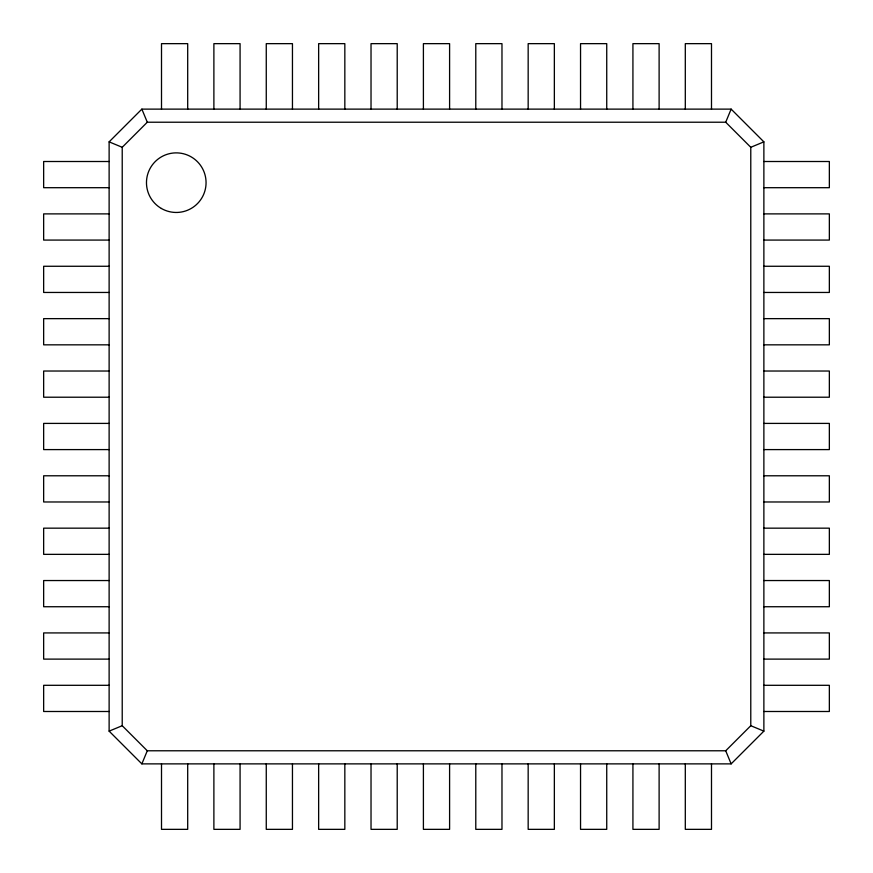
<?xml version="1.0" encoding="UTF-8"?>
<svg xmlns="http://www.w3.org/2000/svg" width="873" height="873" viewBox="0 0 873 873"><rect width="100%" height="100%" fill="white"/><g stroke="black" fill="none" stroke-linecap="round" stroke-linejoin="round"><path stroke-width="1.31" d="M141.863 763.875L731.138 763.875L763.875 731.138L763.875 141.863L731.138 109.125L141.863 109.125L109.125 141.863L109.125 731.138L141.863 763.875L147.286 750.78L725.714 750.78L750.78 725.714L750.78 147.286L725.714 122.22L147.286 122.22L122.22 147.286L122.22 725.714L147.286 750.78M725.714 122.22L731.138 109.125M750.78 147.286L763.875 141.863M109.125 731.138L122.22 725.714M109.125 161.505L43.65 161.505L43.65 187.695L109.125 187.695M763.875 161.505L829.35 161.505L829.35 187.695L763.875 187.695M109.125 213.885L43.65 213.885L43.65 240.075L109.125 240.075M763.875 213.885L829.35 213.885L829.35 240.075L763.875 240.075M109.125 266.265L43.65 266.265L43.65 292.455L109.125 292.455M763.875 266.265L829.35 266.265L829.35 292.455L763.875 292.455M109.125 318.645L43.65 318.645L43.65 344.835L109.125 344.835M763.875 318.645L829.35 318.645L829.35 344.835L763.875 344.835M109.125 371.025L43.65 371.025L43.65 397.215L109.125 397.215M763.875 371.025L829.35 371.025L829.35 397.215L763.875 397.215M109.125 423.405L43.65 423.405L43.65 449.595L109.125 449.595M763.875 423.405L829.35 423.405L829.35 449.595L763.875 449.595M109.125 475.785L43.65 475.785L43.65 501.975L109.125 501.975M763.875 475.785L829.35 475.785L829.35 501.975L763.875 501.975M109.125 528.165L43.65 528.165L43.65 554.355L109.125 554.355M763.875 528.165L829.35 528.165L829.35 554.355L763.875 554.355M109.125 580.545L43.65 580.545L43.65 606.735L109.125 606.735M763.875 580.545L829.35 580.545L829.35 606.735L763.875 606.735M109.125 632.925L43.65 632.925L43.65 659.115L109.125 659.115M763.875 632.925L829.35 632.925L829.35 659.115L763.875 659.115M109.125 685.305L43.65 685.305L43.65 711.495L109.125 711.495M763.875 685.305L829.35 685.305L829.35 711.495L763.875 711.495M109.125 141.863L122.22 147.286M750.78 725.714L763.875 731.138M725.714 750.78L731.138 763.875M141.863 109.125L147.286 122.22M711.495 109.125L711.495 43.65L685.305 43.65L685.305 109.125M711.495 763.875L711.495 829.35L685.305 829.35L685.305 763.875M659.115 109.125L659.115 43.65L632.925 43.65L632.925 109.125M659.115 763.875L659.115 829.35L632.925 829.35L632.925 763.875M606.735 109.125L606.735 43.65L580.545 43.65L580.545 109.125M606.735 763.875L606.735 829.35L580.545 829.35L580.545 763.875M554.355 109.125L554.355 43.65L528.165 43.65L528.165 109.125M554.355 763.875L554.355 829.35L528.165 829.35L528.165 763.875M501.975 109.125L501.975 43.65L475.785 43.65L475.785 109.125M501.975 763.875L501.975 829.35L475.785 829.35L475.785 763.875M449.595 109.125L449.595 43.65L423.405 43.65L423.405 109.125M449.595 763.875L449.595 829.35L423.405 829.35L423.405 763.875M397.215 109.125L397.215 43.65L371.025 43.65L371.025 109.125M397.215 763.875L397.215 829.35L371.025 829.35L371.025 763.875M344.835 109.125L344.835 43.65L318.645 43.65L318.645 109.125M344.835 763.875L344.835 829.35L318.645 829.35L318.645 763.875M292.455 109.125L292.455 43.65L266.265 43.65L266.265 109.125M292.455 763.875L292.455 829.35L266.265 829.35L266.265 763.875M240.075 109.125L240.075 43.65L213.885 43.65L213.885 109.125M240.075 763.875L240.075 829.35L213.885 829.35L213.885 763.875M187.695 109.125L187.695 43.65L161.505 43.65L161.505 109.125M187.695 763.875L187.695 829.35L161.505 829.35L161.505 763.875M161.374 208.472A29.791 29.791 0 0 0 206.061 182.664A29.791 29.791 0 0 0 161.374 156.867A29.791 29.791 0 0 0 161.374 208.472"/></g></svg>
